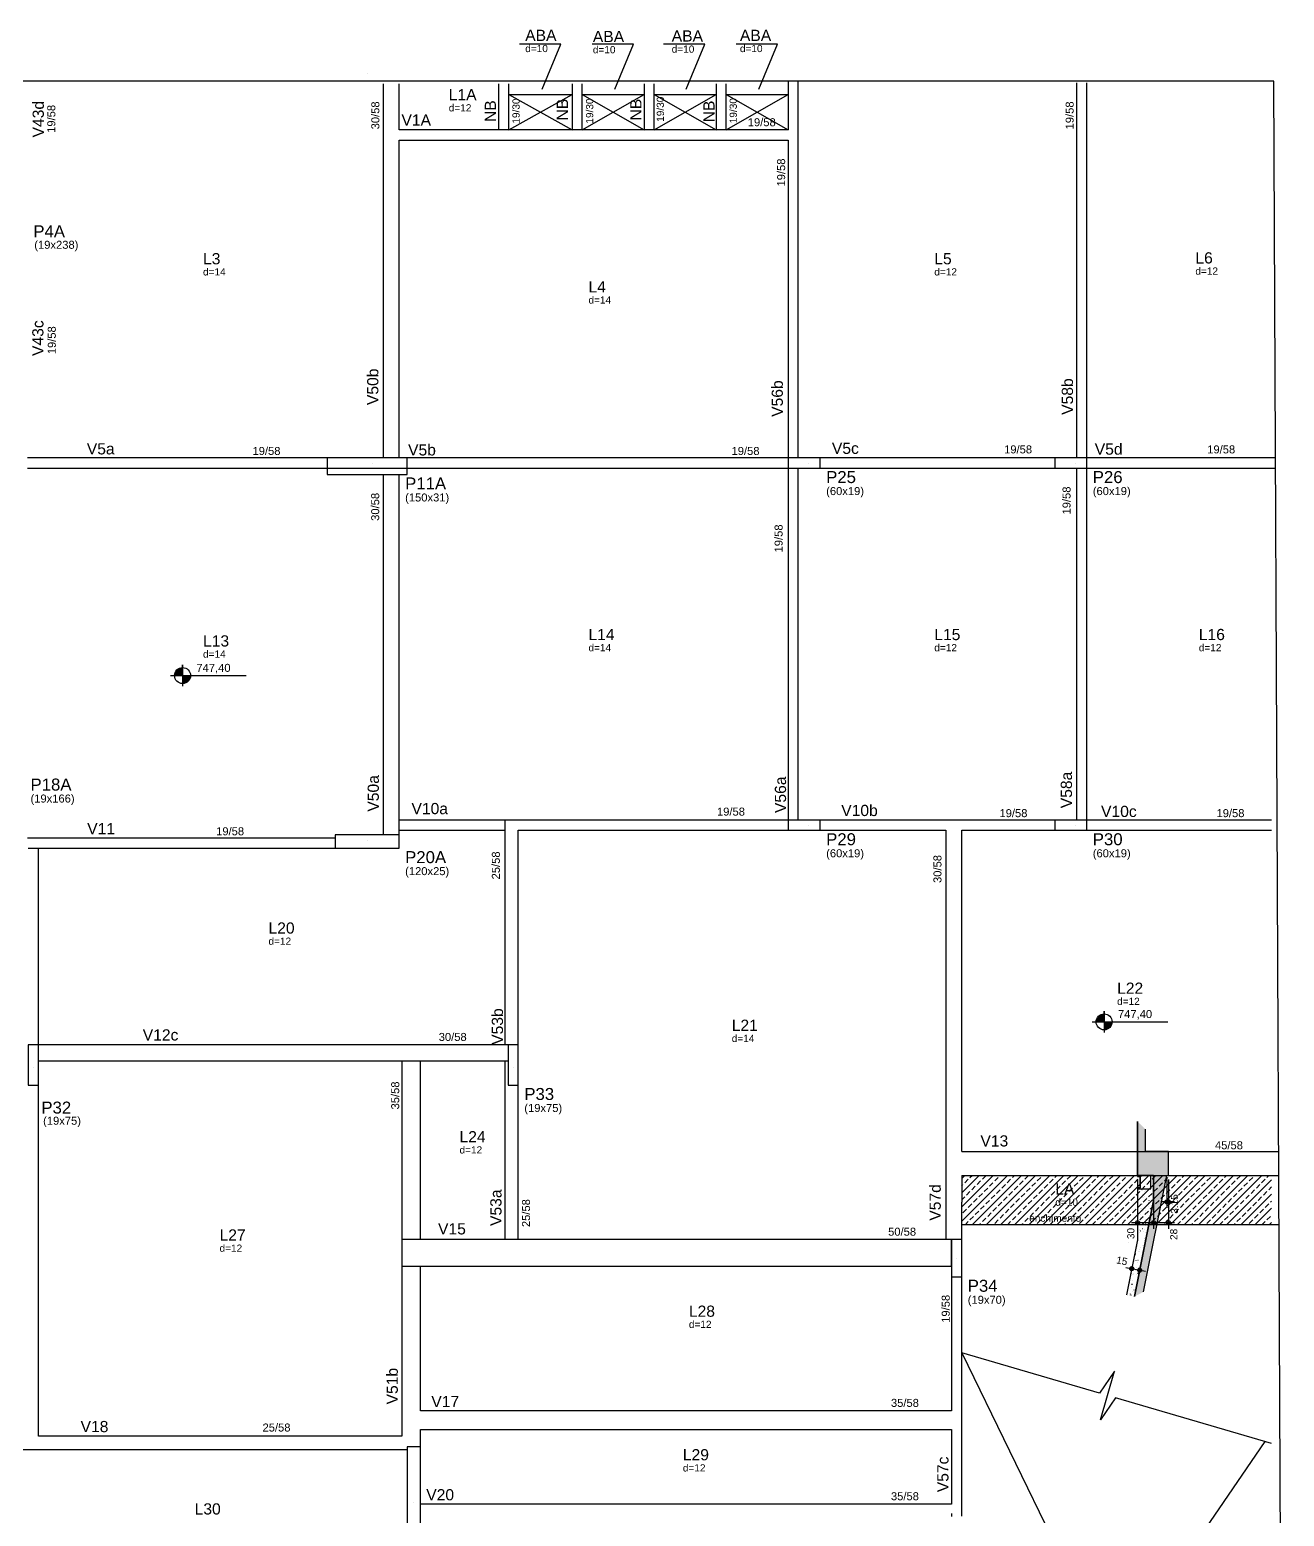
# Model space of a CAD drawing. Header units: millimetres. Extents: x 2560 to 9072, y 1419 to 6640.
# Drawn here: x 3973 to 6325, y 3853 to 6640 of the extents above; entities that cross this region are included whole.
import ezdxf

# ---------------------------------------------------------------- set-up
doc = ezdxf.new("R2010")
doc.units = ezdxf.units.MM
for name, color, linetype in [('1', 4, 'Continuous'), ('10', 13, 'Continuous'), ('11', 22, 'Continuous'), ('12', 3, 'Continuous'), ('13', 76, 'Continuous'), ('18', 9, 'Continuous'), ('19', 5, 'Continuous'), ('241', 12, 'Continuous'), ('242', 3, 'Continuous'), ('26', 1, 'Continuous'), ('27', 10, 'Continuous'), ('3', 2, 'Continuous'), ('30', 15, 'Continuous'), ('8', 5, 'Continuous'), ('9', 3, 'Continuous')]:
    doc.layers.add(name, color=color, linetype=linetype)
doc.styles.get("Standard").update_dxf_attribs({"font": 'arial.ttf'})

# ---------------------------------------------------------------- blocks, each defined once
blk = doc.blocks.new('_H6577CFF9B9-001')
for p, q in [((3362.000021, 2380.889363), (3447.610661, 2466.500002)), ((3362.000021, 2407.405867), (3421.094157, 2466.500002)), ((3362.000021, 2433.922371), (3394.577652, 2466.500002)), ((3362.000021, 2460.438875), (3368.061148, 2466.500002)), ((3367.596045, 2452.776647), (3374.225171, 2459.405773)), ((3377.539734, 2462.720336), (3381.3194, 2466.500002)), ((3382.127165, 2374.500002), (3474.127165, 2466.500002)), ((3390.797987, 2449.462084), (3397.427113, 2456.09121)), ((3400.741676, 2459.405773), (3407.370802, 2466.034899)), ((3408.64367, 2374.500002), (3500.64367, 2466.500002)), ((3413.999928, 2446.147521), (3420.629054, 2452.776647)), ((3423.943617, 2456.09121), (3430.572743, 2462.720336)), ((3433.887306, 2466.034899), (3434.352409, 2466.500002)), ((3435.160174, 2374.500002), (3527.160174, 2466.500002)), ((3447.145558, 2452.776647), (3453.774684, 2459.405773)), ((3457.089247, 2462.720336), (3460.868913, 2466.500002)), ((3461.676678, 2374.500002), (3553.676678, 2466.500002)), ((3470.3475, 2449.462084), (3476.976626, 2456.09121)), ((3480.291189, 2459.405773), (3486.920315, 2466.034899)), ((3488.193183, 2374.500002), (3580.193183, 2466.500002)), ((3493.549441, 2446.147521), (3500.178567, 2452.776647)), ((3503.49313, 2456.09121), (3510.122256, 2462.720336)), ((3513.436819, 2466.034899), (3513.901922, 2466.500002)), ((3514.709687, 2374.500002), (3606.709687, 2466.500002)), ((3526.695071, 2452.776647), (3533.324197, 2459.405773)), ((3536.63876, 2462.720336), (3540.418426, 2466.500002)), ((3541.226191, 2374.500002), (3633.226191, 2466.500002)), ((3549.897012, 2449.462084), (3556.526138, 2456.09121)), ((3559.840702, 2459.405773), (3566.469828, 2466.034899)), ((3567.742695, 2374.500002), (3659.742695, 2466.500002)), ((3573.098954, 2446.147521), (3579.72808, 2452.776647)), ((3583.042643, 2456.09121), (3589.671769, 2462.720336)), ((3592.986332, 2466.034899), (3593.451435, 2466.500002)), ((3594.2592, 2374.500002), (3686.2592, 2466.500002)), ((3606.244584, 2452.776647), (3612.87371, 2459.405773)), ((3616.188273, 2462.720336), (3619.967939, 2466.500002)), ((3620.775704, 2374.500002), (3712.775704, 2466.500002)), ((3629.446525, 2449.462084), (3636.075651, 2456.09121)), ((3639.390214, 2459.405773), (3646.01934, 2466.034899)), ((3647.292208, 2374.500002), (3739.292208, 2466.500002)), ((3652.648467, 2446.147521), (3659.277593, 2452.776647)), ((3662.592156, 2456.09121), (3669.221282, 2462.720336)), ((3672.535845, 2466.034899), (3673.000948, 2466.500002)), ((3673.808713, 2374.500002), (3765.808713, 2466.500002)), ((3685.794097, 2452.776647), (3692.423223, 2459.405773)), ((3695.737786, 2462.720336), (3699.517452, 2466.500002)), ((3700.325217, 2374.500002), (3792.325217, 2466.500002)), ((3708.996038, 2449.462084), (3715.625164, 2456.09121)), ((3718.939727, 2459.405773), (3725.568853, 2466.034899)), ((3726.841721, 2374.500002), (3818.841721, 2466.500002)), ((3732.197979, 2446.147521), (3738.827106, 2452.776647)), ((3742.141669, 2456.09121), (3748.770795, 2462.720336)), ((3752.085358, 2466.034899), (3752.55046, 2466.500002)), ((3753.358225, 2374.500002), (3845.358225, 2466.500002)), ((3765.34361, 2452.776647), (3771.972736, 2459.405773)), ((3775.287299, 2462.720336), (3779.066965, 2466.500002)), ((3779.87473, 2374.500002), (3871.87473, 2466.500002)), ((3788.545551, 2449.462084), (3795.174677, 2456.09121)), ((3798.48924, 2459.405773), (3805.118366, 2466.034899)), ((3806.391234, 2374.500002), (3898.391234, 2466.500002)), ((3811.747492, 2446.147521), (3818.376618, 2452.776647)), ((3821.691181, 2456.09121), (3828.320307, 2462.720336)), ((3831.634871, 2466.034899), (3832.099973, 2466.500002)), ((3832.907738, 2374.500002), (3924.907738, 2466.500002)), ((3844.893123, 2452.776647), (3851.522249, 2459.405773)), ((3854.836812, 2462.720336), (3858.616478, 2466.500002)), ((3859.424243, 2374.500002), (3942.998284, 2458.074044)), ((3868.095064, 2449.462084), (3874.72419, 2456.09121)), ((3878.038753, 2459.405773), (3884.667879, 2466.034899)), ((3891.297005, 2446.147521), (3897.926131, 2452.776647)), ((3901.240694, 2456.09121), (3907.86982, 2462.720336)), ((3911.184383, 2466.034899), (3911.649486, 2466.500002)), ((3924.442636, 2452.776647), (3931.071762, 2459.405773)), ((3934.386325, 2462.720336), (3938.16599, 2466.500002)), ((3362.000021, 2447.180623), (3364.281482, 2449.462084)), ((3362.000021, 2420.664119), (3367.596045, 2426.260143)), ((3370.910608, 2429.574706), (3377.539734, 2436.203832)), ((3380.854298, 2439.518395), (3387.483424, 2446.147521)), ((3394.11255, 2426.260143), (3400.741676, 2432.889269)), ((3404.056239, 2436.203832), (3410.685365, 2442.832958)), ((3417.314491, 2422.94558), (3423.943617, 2429.574706)), ((3427.25818, 2432.889269), (3433.887306, 2439.518395)), ((3437.201869, 2442.832958), (3443.830995, 2449.462084)), ((3440.516432, 2419.631017), (3447.145558, 2426.260143)), ((3450.460121, 2429.574706), (3457.089247, 2436.203832)), ((3460.40381, 2439.518395), (3467.032936, 2446.147521)), ((3473.662063, 2426.260143), (3480.291189, 2432.889269)), ((3483.605752, 2436.203832), (3490.234878, 2442.832958)), ((3496.864004, 2422.94558), (3503.49313, 2429.574706)), ((3506.807693, 2432.889269), (3513.436819, 2439.518395)), ((3516.751382, 2442.832958), (3523.380508, 2449.462084)), ((3520.065945, 2419.631017), (3526.695071, 2426.260143)), ((3530.009634, 2429.574706), (3536.63876, 2436.203832)), ((3539.953323, 2439.518395), (3546.582449, 2446.147521)), ((3553.211575, 2426.260143), (3559.840702, 2432.889269)), ((3563.155265, 2436.203832), (3569.784391, 2442.832958)), ((3576.413517, 2422.94558), (3583.042643, 2429.574706)), ((3586.357206, 2432.889269), (3592.986332, 2439.518395)), ((3596.300895, 2442.832958), (3602.930021, 2449.462084)), ((3599.615458, 2419.631017), (3606.244584, 2426.260143)), ((3609.559147, 2429.574706), (3616.188273, 2436.203832)), ((3619.502836, 2439.518395), (3626.131962, 2446.147521)), ((3632.761088, 2426.260143), (3639.390214, 2432.889269)), ((3642.704777, 2436.203832), (3649.333904, 2442.832958)), ((3655.96303, 2422.94558), (3662.592156, 2429.574706)), ((3665.906719, 2432.889269), (3672.535845, 2439.518395)), ((3675.850408, 2442.832958), (3682.479534, 2449.462084)), ((3679.164971, 2419.631017), (3685.794097, 2426.260143)), ((3689.10866, 2429.574706), (3695.737786, 2436.203832)), ((3699.052349, 2439.518395), (3705.681475, 2446.147521)), ((3712.310601, 2426.260143), (3718.939727, 2432.889269)), ((3722.25429, 2436.203832), (3728.883416, 2442.832958)), ((3735.512542, 2422.94558), (3742.141669, 2429.574706)), ((3745.456232, 2432.889269), (3752.085358, 2439.518395)), ((3755.399921, 2442.832958), (3762.029047, 2449.462084)), ((3758.714484, 2419.631017), (3765.34361, 2426.260143)), ((3768.658173, 2429.574706), (3775.287299, 2436.203832)), ((3778.601862, 2439.518395), (3785.230988, 2446.147521)), ((3791.860114, 2426.260143), (3798.48924, 2432.889269)), ((3801.803803, 2436.203832), (3808.432929, 2442.832958)), ((3815.062055, 2422.94558), (3821.691181, 2429.574706)), ((3825.005744, 2432.889269), (3831.634871, 2439.518395)), ((3834.949434, 2442.832958), (3841.57856, 2449.462084)), ((3838.263997, 2419.631017), (3844.893123, 2426.260143)), ((3848.207686, 2429.574706), (3854.836812, 2436.203832)), ((3858.151375, 2439.518395), (3864.780501, 2446.147521)), ((3871.409627, 2426.260143), (3878.038753, 2432.889269)), ((3881.353316, 2436.203832), (3887.982442, 2442.832958)), ((3885.940747, 2374.500002), (3942.998284, 2431.557539)), ((3894.611568, 2422.94558), (3901.240694, 2429.574706)), ((3904.555257, 2432.889269), (3911.184383, 2439.518395)), ((3914.498946, 2442.832958), (3921.128073, 2449.462084)), ((3917.813509, 2419.631017), (3924.442636, 2426.260143)), ((3927.757199, 2429.574706), (3934.386325, 2436.203832)), ((3937.700888, 2439.518395), (3942.998284, 2444.815792)), ((3364.281482, 2396.429076), (3370.910608, 2403.058202)), ((3374.225171, 2406.372765), (3380.854298, 2413.001891)), ((3384.168861, 2416.316454), (3390.797987, 2422.94558)), ((3387.483424, 2393.114513), (3394.11255, 2399.743639)), ((3397.427113, 2403.058202), (3404.056239, 2409.687328)), ((3407.370802, 2413.001891), (3413.999928, 2419.631017)), ((3420.629054, 2399.743639), (3427.25818, 2406.372765)), ((3430.572743, 2409.687328), (3437.201869, 2416.316454)), ((3443.830995, 2396.429076), (3450.460121, 2403.058202)), ((3453.774684, 2406.372765), (3460.40381, 2413.001891)), ((3463.718373, 2416.316454), (3470.3475, 2422.94558)), ((3467.032936, 2393.114513), (3473.662063, 2399.743639)), ((3476.976626, 2403.058202), (3483.605752, 2409.687328)), ((3486.920315, 2413.001891), (3493.549441, 2419.631017)), ((3500.178567, 2399.743639), (3506.807693, 2406.372765)), ((3510.122256, 2409.687328), (3516.751382, 2416.316454)), ((3523.380508, 2396.429076), (3530.009634, 2403.058202)), ((3533.324197, 2406.372765), (3539.953323, 2413.001891)), ((3543.267886, 2416.316454), (3549.897012, 2422.94558)), ((3546.582449, 2393.114513), (3553.211575, 2399.743639)), ((3556.526138, 2403.058202), (3563.155265, 2409.687328)), ((3566.469828, 2413.001891), (3573.098954, 2419.631017)), ((3579.72808, 2399.743639), (3586.357206, 2406.372765)), ((3589.671769, 2409.687328), (3596.300895, 2416.316454)), ((3602.930021, 2396.429076), (3609.559147, 2403.058202)), ((3612.87371, 2406.372765), (3619.502836, 2413.001891)), ((3622.817399, 2416.316454), (3629.446525, 2422.94558)), ((3626.131962, 2393.114513), (3632.761088, 2399.743639)), ((3636.075651, 2403.058202), (3642.704777, 2409.687328)), ((3646.01934, 2413.001891), (3652.648467, 2419.631017)), ((3659.277593, 2399.743639), (3665.906719, 2406.372765)), ((3669.221282, 2409.687328), (3675.850408, 2416.316454)), ((3682.479534, 2396.429076), (3689.10866, 2403.058202)), ((3692.423223, 2406.372765), (3699.052349, 2413.001891)), ((3702.366912, 2416.316454), (3708.996038, 2422.94558)), ((3705.681475, 2393.114513), (3712.310601, 2399.743639)), ((3715.625164, 2403.058202), (3722.25429, 2409.687328)), ((3725.568853, 2413.001891), (3732.197979, 2419.631017)), ((3738.827106, 2399.743639), (3745.456232, 2406.372765)), ((3748.770795, 2409.687328), (3755.399921, 2416.316454)), ((3762.029047, 2396.429076), (3768.658173, 2403.058202)), ((3771.972736, 2406.372765), (3778.601862, 2413.001891)), ((3781.916425, 2416.316454), (3788.545551, 2422.94558)), ((3785.230988, 2393.114513), (3791.860114, 2399.743639)), ((3795.174677, 2403.058202), (3801.803803, 2409.687328)), ((3805.118366, 2413.001891), (3811.747492, 2419.631017)), ((3818.376618, 2399.743639), (3825.005744, 2406.372765)), ((3828.320307, 2409.687328), (3834.949434, 2416.316454)), ((3841.57856, 2396.429076), (3848.207686, 2403.058202)), ((3851.522249, 2406.372765), (3858.151375, 2413.001891)), ((3861.465938, 2416.316454), (3868.095064, 2422.94558)), ((3864.780501, 2393.114513), (3871.409627, 2399.743639)), ((3874.72419, 2403.058202), (3881.353316, 2409.687328)), ((3884.667879, 2413.001891), (3891.297005, 2419.631017)), ((3897.926131, 2399.743639), (3904.555257, 2406.372765)), ((3907.86982, 2409.687328), (3914.498946, 2416.316454)), ((3912.457251, 2374.500002), (3942.998284, 2405.041035)), ((3921.128073, 2396.429076), (3927.757199, 2403.058202)), ((3931.071762, 2406.372765), (3937.700888, 2413.001891)), ((3941.015451, 2416.316454), (3942.998284, 2418.299287)), ((3362.000021, 2394.147615), (3362.000021, 2394.147615)), ((3368.868913, 2374.500002), (3374.225171, 2379.85626)), ((3377.539734, 2383.170823), (3384.168861, 2389.79995)), ((3395.385417, 2374.500002), (3397.427113, 2376.541697)), ((3400.741676, 2379.85626), (3407.370802, 2386.485387)), ((3410.685365, 2389.79995), (3417.314491, 2396.429076)), ((3421.901922, 2374.500002), (3421.901922, 2374.500002)), ((3423.943617, 2376.541697), (3430.572743, 2383.170823)), ((3433.887306, 2386.485387), (3440.516432, 2393.114513)), ((3448.418426, 2374.500002), (3453.774684, 2379.85626)), ((3457.089247, 2383.170823), (3463.718373, 2389.79995)), ((3474.93493, 2374.500002), (3476.976626, 2376.541697)), ((3480.291189, 2379.85626), (3486.920315, 2386.485387)), ((3490.234878, 2389.79995), (3496.864004, 2396.429076)), ((3501.451435, 2374.500002), (3501.451435, 2374.500002)), ((3503.49313, 2376.541697), (3510.122256, 2383.170823)), ((3513.436819, 2386.485387), (3520.065945, 2393.114513)), ((3527.967939, 2374.500002), (3533.324197, 2379.85626)), ((3536.63876, 2383.170823), (3543.267886, 2389.79995)), ((3554.484443, 2374.500002), (3556.526138, 2376.541697)), ((3559.840702, 2379.85626), (3566.469828, 2386.485387)), ((3569.784391, 2389.79995), (3576.413517, 2396.429076)), ((3581.000948, 2374.500002), (3581.000948, 2374.500002)), ((3583.042643, 2376.541697), (3589.671769, 2383.170823)), ((3592.986332, 2386.485387), (3599.615458, 2393.114513)), ((3607.517452, 2374.500002), (3612.87371, 2379.85626)), ((3616.188273, 2383.170823), (3622.817399, 2389.79995)), ((3634.033956, 2374.500002), (3636.075651, 2376.541697)), ((3639.390214, 2379.85626), (3646.01934, 2386.485387)), ((3649.333904, 2389.79995), (3655.96303, 2396.429076)), ((3660.55046, 2374.500002), (3660.55046, 2374.500002)), ((3662.592156, 2376.541697), (3669.221282, 2383.170823)), ((3672.535845, 2386.485387), (3679.164971, 2393.114513)), ((3687.066965, 2374.500002), (3692.423223, 2379.85626)), ((3695.737786, 2383.170823), (3702.366912, 2389.79995)), ((3713.583469, 2374.500002), (3715.625164, 2376.541697)), ((3718.939727, 2379.85626), (3725.568853, 2386.485387)), ((3728.883416, 2389.79995), (3735.512542, 2396.429076)), ((3740.099973, 2374.500002), (3740.099973, 2374.500002)), ((3742.141669, 2376.541697), (3748.770795, 2383.170823)), ((3752.085358, 2386.485387), (3758.714484, 2393.114513)), ((3766.616478, 2374.500002), (3771.972736, 2379.85626)), ((3775.287299, 2383.170823), (3781.916425, 2389.79995)), ((3793.132982, 2374.500002), (3795.174677, 2376.541697)), ((3798.48924, 2379.85626), (3805.118366, 2386.485387)), ((3808.432929, 2389.79995), (3815.062055, 2396.429076)), ((3819.649486, 2374.500002), (3819.649486, 2374.500002)), ((3821.691181, 2376.541697), (3828.320307, 2383.170823)), ((3831.634871, 2386.485387), (3838.263997, 2393.114513)), ((3846.16599, 2374.500002), (3851.522249, 2379.85626)), ((3854.836812, 2383.170823), (3861.465938, 2389.79995)), ((3872.682495, 2374.500002), (3874.72419, 2376.541697)), ((3878.038753, 2379.85626), (3884.667879, 2386.485387)), ((3887.982442, 2389.79995), (3894.611568, 2396.429076)), ((3899.198999, 2374.500002), (3899.198999, 2374.500002)), ((3901.240694, 2376.541697), (3907.86982, 2383.170823)), ((3911.184383, 2386.485387), (3917.813509, 2393.114513)), ((3925.715503, 2374.500002), (3931.071762, 2379.85626)), ((3934.386325, 2383.170823), (3941.015451, 2389.79995)), ((3938.973756, 2374.500002), (3942.998284, 2378.524531))]:
    blk.add_line(p, q)
blk = doc.blocks.new('_H4EC27394F8-000')
for p, q in [((3627.499152, 2436.221095), (3627.499152, 2436.221095)), ((3627.499152, 2436.221095), (3627.499152, 2436.221095)), ((3627.499152, 2432.599069), (3627.499152, 2432.599069)), ((3627.499152, 2432.599069), (3627.499152, 2432.599069)), ((3627.499152, 2432.599069), (3627.499152, 2432.599069)), ((3632.395921, 2425.155187), (3632.441578, 2425.214689)), ((3636.115475, 2438.131287), (3636.188697, 2438.14752)), ((3636.139804, 2430.03431), (3636.185461, 2430.093812)), ((3636.837472, 2425.400793), (3636.910694, 2425.417026)), ((3639.921669, 2436.918056), (3639.931459, 2436.992415)), ((3640.498582, 2426.212441), (3640.571804, 2426.228674)), ((3642.394828, 2438.186016), (3642.440485, 2438.245517)), ((3643.637891, 2424.613628), (3643.71282, 2424.616899)), ((3644.791826, 2441.309844), (3644.837483, 2441.369346)), ((3645.511107, 2424.695414), (3645.586035, 2424.698686)), ((3651.008773, 2431.09357), (3651.018562, 2431.167928)), ((3627.499152, 2423.908995), (3627.499152, 2423.908995)), ((3627.499152, 2423.908995), (3627.499152, 2423.908995)), ((3627.499152, 2423.330537), (3627.499152, 2423.330537)), ((3627.499152, 2423.330537), (3627.499152, 2423.330537)), ((3627.499152, 2423.330537), (3627.499152, 2423.330537)), ((3627.499152, 2418.773593), (3627.499152, 2418.773593)), ((3627.499152, 2418.773593), (3627.499152, 2418.773593)), ((3627.499152, 2410.439979), (3627.499152, 2410.439979)), ((3627.499152, 2410.439979), (3627.499152, 2410.439979)), ((3627.499152, 2403.804861), (3627.499152, 2403.804861)), ((3627.499152, 2403.804861), (3627.499152, 2403.804861)), ((3627.499152, 2403.804861), (3627.499152, 2403.804861)), ((3627.499152, 2397.549422), (3627.499152, 2397.549422)), ((3627.499152, 2397.549422), (3627.499152, 2397.549422)), ((3627.499152, 2397.549422), (3627.499152, 2397.549422)), ((3629.998923, 2422.031358), (3630.04458, 2422.09086)), ((3632.350075, 2404.016656), (3632.425004, 2404.019928)), ((3633.522528, 2424.171982), (3633.597457, 2424.175253)), ((3634.223291, 2404.098443), (3634.298219, 2404.101714)), ((3635.178674, 2400.891429), (3635.188463, 2400.965787)), ((3636.315034, 2398.636984), (3636.360691, 2398.696486)), ((3636.769462, 2412.974663), (3636.779251, 2413.049021)), ((3637.193359, 2412.589133), (3637.266581, 2412.605366)), ((3637.915356, 2399.858638), (3637.988579, 2399.874871)), ((3638.25746, 2424.277134), (3638.26725, 2424.351493)), ((3641.576466, 2400.670287), (3641.649689, 2400.68652)), ((3642.570057, 2406.78869), (3642.615714, 2406.848192)), ((3643.064867, 2404.484474), (3643.139796, 2404.487746)), ((3644.967056, 2409.912519), (3645.012713, 2409.97202)), ((3647.929986, 2407.707864), (3647.939776, 2407.782222)), ((3648.710938, 2414.791642), (3648.756595, 2414.851143)), ((3649.520774, 2419.791098), (3649.530564, 2419.865457)), ((3627.499152, 2387.147904), (3627.499152, 2387.147904)), ((3627.499152, 2387.147904), (3627.499152, 2387.147904)), ((3627.499152, 2384.658864), (3627.499152, 2384.658864)), ((3627.499152, 2384.658864), (3627.499152, 2384.658864)), ((3627.499152, 2383.700726), (3627.499152, 2383.700726)), ((3627.499152, 2383.700726), (3627.499152, 2383.700726)), ((3627.499152, 2371.768306), (3627.499152, 2371.768306)), ((3627.499152, 2371.768306), (3627.499152, 2371.768306)), ((3627.499152, 2371.768306), (3627.499152, 2371.768306)), ((3630.174153, 2390.634033), (3630.21981, 2390.693534)), ((3631.777051, 2383.887503), (3631.85198, 2383.890774)), ((3632.026466, 2376.948035), (3632.036256, 2377.022394)), ((3632.571151, 2393.757861), (3632.616808, 2393.817363)), ((3633.514465, 2388.250507), (3633.524254, 2388.324865)), ((3638.271243, 2387.046979), (3638.344465, 2387.063212)), ((3638.993241, 2374.316484), (3639.066463, 2374.332717)), ((3641.892414, 2384.329149), (3641.967343, 2384.332421)), ((3642.654351, 2375.128133), (3642.727573, 2375.144366)), ((3642.745287, 2375.391364), (3642.790944, 2375.450866)), ((3643.186991, 2371.681236), (3643.19678, 2371.755595)), ((3643.76563, 2384.410936), (3643.840558, 2384.414207)), ((3644.777779, 2383.764471), (3644.787568, 2383.838829)), ((3645.142285, 2378.515193), (3645.187942, 2378.574695)), ((3646.265777, 2395.066942), (3646.275567, 2395.1413)), ((3648.886168, 2383.394316), (3648.931825, 2383.453818)), ((3626.997387, 2343.470549), (3626.997387, 2343.470549)), ((3626.997387, 2343.470549), (3626.997387, 2343.470549)), ((3627.283471, 2340.921408), (3627.29326, 2340.995766)), ((3627.49691, 2345.986694), (3627.49691, 2345.986694)), ((3627.49691, 2345.986694), (3627.49691, 2345.986694)), ((3627.49691, 2345.986694), (3627.49691, 2345.986694)), ((3627.499152, 2363.596591), (3627.499152, 2363.596591)), ((3627.499152, 2363.596591), (3627.499152, 2363.596591)), ((3627.499152, 2363.596591), (3627.499152, 2363.596591)), ((3627.499152, 2358.877748), (3627.499152, 2358.877748)), ((3627.499152, 2358.877748), (3627.499152, 2358.877748)), ((3627.499152, 2355.522214), (3627.499152, 2355.522214)), ((3627.499152, 2355.522214), (3627.499152, 2355.522214)), ((3628.771469, 2352.223879), (3628.781259, 2352.298237)), ((3630.031574, 2343.603024), (3630.106503, 2343.606296)), ((3630.349383, 2359.236707), (3630.39504, 2359.296209)), ((3630.435678, 2364.864801), (3630.445468, 2364.939159)), ((3630.604598, 2363.732178), (3630.679527, 2363.735449)), ((3632.477814, 2363.813964), (3632.552742, 2363.817236)), ((3632.746381, 2362.360536), (3632.792038, 2362.420037)), ((3636.490264, 2367.239659), (3636.535921, 2367.29916)), ((3639.349127, 2361.504825), (3639.422349, 2361.521058)), ((3640.034783, 2347.737843), (3640.044573, 2347.812201)), ((3640.071125, 2348.77433), (3640.144347, 2348.790563)), ((3640.146937, 2344.044671), (3640.221866, 2344.047942)), ((3641.31939, 2364.199996), (3641.394319, 2364.203267)), ((3641.522782, 2359.040314), (3641.532571, 2359.114673)), ((3642.020153, 2344.126457), (3642.095081, 2344.129729)), ((3621.579967, 2316.182492), (3621.579967, 2316.182492)), ((3622.143021, 2319.01865), (3622.143021, 2319.01865)), ((3622.143021, 2319.01865), (3622.143021, 2319.01865)), ((3622.971272, 2323.19063), (3622.971272, 2323.19063)), ((3622.971272, 2323.19063), (3622.971272, 2323.19063)), ((3622.971272, 2323.19063), (3622.971272, 2323.19063)), ((3623.941792, 2319.417428), (3624.015014, 2319.433661)), ((3624.028474, 2316.197251), (3624.038263, 2316.27161)), ((3624.269589, 2319.687676), (3624.315246, 2319.747177)), ((3624.819965, 2332.502672), (3624.819965, 2332.502672)), ((3625.692683, 2328.838173), (3625.702472, 2328.912532)), ((3627.247015, 2333.040736), (3627.320237, 2333.056969)), ((3628.859121, 2323.447699), (3628.93405, 2323.450971)), ((3630.524612, 2327.839381), (3630.57027, 2327.898883)), ((3630.732337, 2323.529486), (3630.807265, 2323.532757)), ((3632.921611, 2330.96321), (3632.967268, 2331.022712)), ((3636.665493, 2335.842333), (3636.71115, 2335.901835)), ((3636.779786, 2323.013687), (3636.789576, 2323.088045)), ((3638.443995, 2335.654609), (3638.453785, 2335.728967)), ((3640.427011, 2335.962671), (3640.500233, 2335.978903)), ((3616.789132, 2292.050606), (3616.789132, 2292.050606)), ((3616.789132, 2292.050606), (3616.789132, 2292.050606)), ((3618.945158, 2302.910712), (3618.945158, 2302.910712)), ((3619.44452, 2302.932514), (3619.519449, 2302.935786)), ((3619.466077, 2305.534628), (3619.466077, 2305.534628)), ((3619.466077, 2305.534628), (3619.466077, 2305.534628)), ((3619.466077, 2305.534628), (3619.466077, 2305.534628)), ((3620.949687, 2292.811546), (3620.959477, 2292.885904)), ((3622.540475, 2304.89478), (3622.550265, 2304.969138)), ((3624.444819, 2288.29035), (3624.490476, 2288.349852)), ((3624.663789, 2306.686933), (3624.737012, 2306.703166)), ((3625.019676, 2293.875273), (3625.092898, 2293.891506)), ((3628.286097, 2303.318546), (3628.361026, 2303.321817)), ((3628.324899, 2307.498582), (3628.398122, 2307.514814)), ((3630.699842, 2296.442056), (3630.745499, 2296.501557)), ((3633.09684, 2299.565885), (3633.142498, 2299.625386)), ((3633.927023, 2301.344798), (3633.927023, 2301.344798)), ((3633.927023, 2301.344798), (3633.927023, 2301.344798)), ((3633.927023, 2301.344798), (3633.927023, 2301.344798)), ((3635.291788, 2311.711215), (3635.301577, 2311.785574)), ((3610.892929, 2262.350874), (3610.892929, 2262.350874)), ((3610.892929, 2262.350874), (3610.892929, 2262.350874)), ((3610.892929, 2262.350874), (3610.892929, 2262.350874)), ((3611.435244, 2265.082562), (3611.435244, 2265.082562)), ((3612.917564, 2265.411184), (3612.990786, 2265.427417)), ((3613.110016, 2273.518547), (3613.110016, 2273.518547)), ((3613.110016, 2273.518547), (3613.110016, 2273.518547)), ((3614.112188, 2278.566584), (3614.112188, 2278.566584)), ((3614.112188, 2278.566584), (3614.112188, 2278.566584)), ((3614.112188, 2278.566584), (3614.112188, 2278.566584)), ((3614.919044, 2282.630793), (3614.919044, 2282.630793)), ((3614.919044, 2282.630793), (3614.919044, 2282.630793)), ((3615.825828, 2262.566249), (3615.900756, 2262.569521)), ((3616.998281, 2282.721575), (3617.073209, 2282.724846)), ((3617.699043, 2262.648036), (3617.773972, 2262.651307)), ((3617.79748, 2268.868152), (3617.807269, 2268.942511)), ((3618.303938, 2280.287398), (3618.349595, 2280.3469)), ((3619.285478, 2280.170624), (3619.295268, 2280.244982)), ((3620.700936, 2283.411227), (3620.746593, 2283.470729)), ((3625.741673, 2281.144779), (3625.814896, 2281.161012)), ((3626.09756, 2268.333119), (3626.170782, 2268.349352)), ((3627.113644, 2283.163221), (3627.188573, 2283.166492)), ((3628.98686, 2283.245007), (3629.061788, 2283.248279)), ((3629.402784, 2281.956427), (3629.476006, 2281.97266)), ((3608.389143, 2242.137422), (3608.389143, 2242.137422)), ((3608.389143, 2242.137422), (3608.389143, 2242.137422)), ((3608.758299, 2251.59854), (3608.758299, 2251.59854)), ((3608.758299, 2251.59854), (3608.758299, 2251.59854)), ((3609.612341, 2251.787876), (3609.685563, 2251.804109)), ((3612.648783, 2241.291768), (3612.648783, 2241.291768)), ((3612.648783, 2241.291768), (3612.648783, 2241.291768)), ((3614.12831, 2240.998042), (3614.12831, 2240.998042)), ((3614.542483, 2244.143996), (3614.552272, 2244.218354)), ((3615.252804, 2242.437096), (3615.327732, 2242.440367)), ((3616.206692, 2256.784918), (3616.216481, 2256.859276)), ((3616.744921, 2240.478574), (3616.744921, 2240.478574)), ((3616.744921, 2240.478574), (3616.744921, 2240.478574)), ((3618.479168, 2248.890073), (3618.524825, 2248.949574)), ((3620.876166, 2252.013901), (3620.921823, 2252.073403)), ((3624.620048, 2256.893025), (3624.665706, 2256.952526))]:
    blk.add_line(p, q)

msp = doc.modelspace()

# ---------------------------------------------------------------- linework, layer by layer
for p, q in [((4259.2, 5444.2), (4259.2, 5449.2)), ((4259.2, 5449.2), (4259.2, 5409.2)), ((4236.7, 5429.2), (4378.6, 5429.2)), ((5987.3, 4795.1), (5987.3, 4800.1)), ((5987.3, 4800.1), (5987.3, 4760.1)), ((5964.8, 4780.1), (6106.7, 4780.1))]:
    msp.add_line(p, q)
msp.add_lwpolyline([(6301.2, 3989.6), (6008.9, 4075), (5980.4, 4033.8), (6007, 4125), (5978.5, 4083.8), (5720.2, 4159.8)])
for centre in [(4259.2, 5429.2), (5987.3, 4780.1)]:
    msp.add_circle(centre, 15)
at = {"layer": '1'}
for p, q in [((6305.7, 6543.8), (2918.8, 6543.8)), ((4851.7, 6538.7), (4851.7, 6452.2)), ((4870.7, 6452.2), (4870.7, 6538.2)), ((4989.7, 6538.7), (4989.7, 6452.2)), ((5008.7, 6452.2), (5008.7, 6538.7)), ((5124.7, 6538.7), (5124.7, 6452.2)), ((5143.7, 6452.2), (5143.7, 6538.7)), ((5259.7, 6538.7), (5259.7, 6452.2)), ((5278.7, 6452.2), (5278.7, 6538.7)), ((5394.7, 6543.8), (5394.7, 6452.2)), ((6325.1, 2238.8), (6305.7, 6543.8)), ((4870.7, 6518.7), (4989.7, 6518.7)), ((5008.7, 6518.7), (5124.7, 6518.7)), ((5143.7, 6518.7), (5259.7, 6518.7)), ((5278.7, 6518.7), (5394.7, 6518.7)), ((4665.2, 5130.7), (4665.2, 5139.2)), ((5720.2, 4492.2), (5720.2, 4442.2))]:
    msp.add_line(p, q, dxfattribs=at)
at = {"layer": '1', "linetype": 'Continuous'}
msp.add_line((4870.7, 6518.7), (4989.7, 6518.7), dxfattribs=at)
at = {"layer": '1'}
for points in [[(4635.2, 6538.2), (4635.2, 6442.7)], [(4665.2, 6452.2), (4665.2, 6538.2)], [(5413.7, 6442.7), (5413.7, 6543.8)], [(5935.7, 6540.3), (5935.7, 5837.2)], [(5954.7, 5837.2), (5954.7, 6540.3)], [(4635.2, 6442.7), (4635.2, 5837.2)], [(5394.7, 6452.2), (4665.2, 6452.2)], [(5413.7, 5837.2), (5413.7, 6442.7)], [(4665.2, 5837.2), (4665.2, 6433.2)], [(4665.2, 6433.2), (5394.7, 6433.2)], [(5394.7, 6433.2), (5394.7, 5837.2)], [(6308.9, 5837.2), (3968.2, 5837.2)], [(5394.7, 5837.2), (5394.7, 5818.2)], [(3968.2, 5818.2), (6309, 5818.2)], [(4635.2, 5806.2), (4635.2, 5136.2)], [(4665.2, 5139.2), (4665.2, 5806.2)], [(5394.7, 5818.2), (5394.7, 5158.2)], [(5413.7, 5158.2), (5413.7, 5818.2)], [(5935.7, 5818.2), (5935.7, 5158.2)], [(5954.7, 5158.2), (5954.7, 5818.2)], [(4876.2, 5158.2), (4665.2, 5158.2)], [(4863.7, 5158.2), (4863.7, 4736.7)], [(5394.7, 5158.2), (4876.2, 5158.2)], [(5394.7, 5158.2), (5394.7, 5158.2)], [(5710.7, 5158.2), (5454.7, 5158.2)], [(5894.7, 5158.2), (5710.7, 5158.2)], [(6301.2, 5158.2), (5954.7, 5158.2)], [(4635.2, 5136.2), (4635.2, 5130.7)], [(4665.2, 5139.2), (4863.7, 5139.2)], [(4888.7, 4736.7), (4888.7, 5139.2)], [(4888.7, 5139.2), (5394.7, 5139.2)], [(5454.7, 5139.2), (5690.2, 5139.2)], [(5690.2, 5139.2), (5690.2, 4406.7)], [(5720.2, 4537.2), (5720.2, 5139.2)], [(5720.2, 5139.2), (5894.7, 5139.2)], [(5954.7, 5139.2), (6301.2, 5139.2)], [(3979.2, 5124.7), (3968.2, 5124.7)], [(3969.7, 5105.7), (4545.2, 5105.7)], [(4545.2, 5124.7), (3979.2, 5124.7)], [(3988.7, 4736.7), (3988.7, 5105.7)], [(4692.7, 4736.7), (3988.7, 4736.7)], [(4869.7, 4736.7), (4692.7, 4736.7)], [(3988.7, 4706.7), (4670.2, 4706.7)], [(4670.2, 4706.7), (4869.7, 4706.7)], [(4670.2, 4706.7), (4670.2, 4347.2)], [(4705.2, 4372.2), (4705.2, 4706.7)], [(4863.7, 4706.7), (4863.7, 4372.2)], [(3988.7, 4003.7), (3988.7, 4661.7)], [(4888.7, 4372.2), (4888.7, 4661.7)], [(5720.2, 4537.2), (6314.8, 4537.2)], [(5720.2, 4492.2), (6315, 4492.2)], [(5720.2, 4372.2), (5720.2, 4442.2)], [(5690.2, 4406.7), (5690.2, 4372.2)], [(4863.7, 4372.2), (4670.2, 4372.2)], [(5701.2, 4372.2), (4863.7, 4372.2)], [(4670.2, 4347.2), (4670.2, 4003.7)], [(4670.2, 4322.2), (4876.2, 4322.2)], [(4705.2, 4050.7), (4705.2, 4322.2)], [(4876.2, 4322.2), (5701.2, 4322.2)], [(5701.2, 4302.2), (5701.2, 4050.7)], [(5720.2, 4033.2), (5720.2, 4302.2)], [(5701.2, 4050.7), (4705.2, 4050.7)], [(4705.2, 4015.7), (5701.2, 4015.7)], [(4705.2, 3983.7), (4705.2, 4015.7)], [(5701.2, 4015.7), (5701.2, 3875.7)], [(5720.2, 3858.5), (5720.2, 4033.2)], [(4670.2, 4003.7), (3988.7, 4003.7)], [(3895.2, 3978.7), (3979.2, 3978.7)], [(3979.2, 3978.7), (4680.2, 3978.7)], [(5701.2, 3875.7), (4705.2, 3875.7)], [(5701.2, 3858.2), (5701.2, 3853)], [(5720.2, 3853.3), (5720.2, 3858.5)]]:
    msp.add_lwpolyline(points, dxfattribs=at)
msp.add_lwpolyline([(5701.2, 4372.2), (4863.7, 4372.2), (4670.2, 4372.2), (4670.2, 4347.2), (4670.2, 4322.2), (4876.2, 4322.2), (5701.2, 4322.2)], close=True, dxfattribs=at)
at = {"layer": '18'}
msp.add_line((6033.7, 4367.2), (6033.7, 4367.2), dxfattribs=at)
for points in [[(6049.9, 4593.1), (6049.9, 4492.2), (6079.9, 4492.2), (6079.9, 4444.5), (6044, 4265.2)], [(6044, 4265.2), (6079.9, 4444.5), (6079.9, 4492.2), (6049.9, 4492.2), (6049.9, 4593.1)], [(6061.1, 4273.8), (6104.7, 4492.2), (6107.7, 4492.2), (6107.7, 4537), (6064.9, 4537), (6064.9, 4578.7)]]:
    msp.add_lwpolyline(points, dxfattribs=at)
at = {"layer": '19'}
for p, q in [((6049.9, 4467.2), (6049.9, 4371.7)), ((6049.9, 4371.7), (6029.3, 4268.1))]:
    msp.add_line(p, q, dxfattribs=at)
at = {"layer": '19', "linetype": 'Continuous'}
msp.add_line((5720.2, 4400.2), (6315.4, 4400.2), dxfattribs=at)
at = {"layer": '19'}
msp.add_lwpolyline([(6049.9, 4469.2), (6049.9, 4467.2), (6074.9, 4467.2), (6074.9, 4492.2), (6049.9, 4492.2), (6049.9, 4490.2), (6054.9, 4490.2), (6054.9, 4469.2), (6049.9, 4469.2), (6049.9, 4467.2), (6054.9, 4467.2), (6054.9, 4492.2)], dxfattribs=at)
at = {"layer": '241'}
for p, q in [((4870.7, 6452.2), (4989.7, 6518.7)), ((4870.7, 6518.7), (4989.7, 6452.2)), ((5008.7, 6518.7), (5124.7, 6452.2)), ((5008.7, 6452.2), (5124.7, 6518.7)), ((5143.7, 6452.2), (5259.7, 6518.7)), ((5143.7, 6518.7), (5259.7, 6452.2)), ((5278.7, 6518.7), (5394.7, 6452.2)), ((5278.7, 6452.2), (5394.7, 6518.7)), ((5720.2, 4159.8), (6289.5, 2993.4)), ((5720.2, 3160), (6289, 3993.2))]:
    msp.add_line(p, q, dxfattribs=at)
at = {"layer": '242'}
for p, q in [((4606.2, 6558.2), (4606.2, 6558.2)), ((4616.2, 5826.2), (4616.2, 5826.2)), ((5433.2, 5827.7), (5433.2, 5827.7)), ((5933.2, 5827.7), (5933.2, 5827.7)), ((5433.2, 5148.7), (5433.2, 5148.7)), ((5933.2, 5148.7), (5933.2, 5148.7)), ((4605.2, 5119.7), (4605.2, 5119.7)), ((3979.2, 4694.2), (3979.2, 4694.2)), ((4879.2, 4694.2), (4879.2, 4694.2)), ((5710.7, 4337.2), (5710.7, 4337.2)), ((4692.7, 3879.5), (4692.7, 3879.5))]:
    msp.add_line(p, q, dxfattribs=at)
at = {"layer": '26'}
for p, q in [((4968.5, 6612.8), (4890.9, 6612.8)), ((4933.3, 6528.3), (4968.5, 6612.8)), ((5105, 6612.8), (5027.4, 6612.8)), ((5069.8, 6528.3), (5105, 6612.8)), ((5238.5, 6612.8), (5160.9, 6612.8)), ((5203.3, 6528.3), (5238.5, 6612.8)), ((5375, 6612.8), (5297.4, 6612.8)), ((5339.8, 6528.3), (5375, 6612.8))]:
    msp.add_line(p, q, dxfattribs=at)
at = {"layer": '26', "color": 3, "linetype": 'Continuous'}
for p, q in [((6049.9, 4492.2), (6049.9, 4492.2)), ((6079.9, 4492.2), (6079.9, 4492.2)), ((6104.7, 4492.2), (6104.7, 4492.2)), ((6107.9, 4492.2), (6107.9, 4492.2)), ((6107.9, 4492.2), (6107.9, 4492.2)), ((6049.9, 4484.7), (6049.9, 4392.3)), ((6079.9, 4486.1), (6079.9, 4486.1)), ((6079.9, 4484.7), (6079.9, 4392.3)), ((6079.9, 4478.6), (6079.9, 4392.3)), ((6104.7, 4484.7), (6104.7, 4431.3)), ((6107.9, 4484.7), (6107.9, 4392.3)), ((6107.9, 4484.7), (6107.9, 4431.3)), ((6119.1, 4442.6), (6093.5, 4442.6)), ((6091.1, 4403.6), (6038.6, 4403.6)), ((6119.1, 4403.6), (6068.6, 4403.6)), ((6028.1, 4319.7), (6064.9, 4312.4)), ((6040.2, 4322.7), (6040.2, 4322.7)), ((6054.9, 4319.8), (6054.9, 4319.8)), ((6038.7, 4315.3), (6036.9, 4306.5)), ((6053.4, 4312.4), (6051.7, 4303.6))]:
    msp.add_line(p, q, dxfattribs=at)
for centre, radius in [((6104.7, 4442.6), 3.75), ((6104.7, 4442.6), 1.87), ((6107.9, 4442.6), 3.75), ((6107.9, 4442.6), 1.87), ((6049.9, 4403.6), 3.75), ((6049.9, 4403.6), 1.87), ((6079.9, 4403.6), 3.75), ((6079.9, 4403.6), 3.75), ((6079.9, 4403.6), 1.87), ((6079.9, 4403.6), 1.87), ((6107.9, 4403.6), 3.75), ((6107.9, 4403.6), 1.87), ((6039.1, 4317.5), 3.75), ((6039.1, 4317.5), 1.87), ((6053.8, 4314.6), 3.75), ((6053.8, 4314.6), 1.87)]:
    msp.add_circle(centre, radius, dxfattribs=at)
at = {"layer": '27'}
for points in [[(4245.2, 5434.5), (4244.8, 5433.1), (4259.2, 5429.2)], [(4245.8, 5435.9), (4245.2, 5434.5), (4259.2, 5429.2)], [(4246.4, 5436.9), (4245.8, 5435.9), (4259.2, 5429.2)], [(4247, 5437.9), (4246.4, 5436.9), (4259.2, 5429.2)], [(4248.2, 5439.4), (4247, 5437.9), (4259.2, 5429.2)], [(4249, 5440.2), (4248.2, 5439.4), (4259.2, 5429.2)], [(4249.6, 5440.7), (4249, 5440.2), (4259.2, 5429.2)], [(4250.3, 5441.2), (4249.6, 5440.7), (4259.2, 5429.2)], [(4250.9, 5441.7), (4250.3, 5441.2), (4259.2, 5429.2)], [(4251.7, 5442.1), (4250.9, 5441.7), (4259.2, 5429.2)], [(4252.3, 5442.5), (4251.7, 5442.1), (4259.2, 5429.2)], [(4253.2, 5443), (4252.3, 5442.5), (4259.2, 5429.2)], [(4253.7, 5443.2), (4253.2, 5443), (4259.2, 5429.2)], [(4254.8, 5443.5), (4253.7, 5443.2), (4259.2, 5429.2)], [(4256.2, 5443.9), (4254.8, 5443.5), (4259.2, 5429.2)], [(4257.4, 5444.1), (4256.2, 5443.9), (4259.2, 5429.2)], [(4259.2, 5444.2), (4257.4, 5444.1), (4259.2, 5429.2)], [(4244.3, 5430.1), (4244.2, 5429.2), (4259.2, 5429.2)], [(4259.2, 5429.2), (4259.2, 5429.2), (4244.2, 5429.2)], [(4244.4, 5431.4), (4244.3, 5430.2), (4259.2, 5429.2)], [(4244.3, 5430.2), (4244.3, 5430.1), (4259.2, 5429.2)], [(4244.5, 5432.2), (4244.4, 5431.4), (4259.2, 5429.2)], [(4244.8, 5433.1), (4244.5, 5432.2), (4259.2, 5429.2)], [(4274.2, 5429.2), (4274.1, 5427.3), (4259.2, 5429.2)], [(4274.1, 5427.3), (4273.9, 5426.2), (4259.2, 5429.2)], [(4273.9, 5426.2), (4273.6, 5424.8), (4259.2, 5429.2)], [(4273.6, 5424.8), (4273.2, 5423.7), (4259.2, 5429.2)], [(4273.2, 5423.7), (4273, 5423.2), (4259.2, 5429.2)], [(4273, 5423.2), (4272.6, 5422.3), (4259.2, 5429.2)], [(4272.6, 5422.3), (4272.2, 5421.6), (4259.2, 5429.2)], [(4272.2, 5421.6), (4271.7, 5420.8), (4259.2, 5429.2)], [(4271.7, 5420.8), (4271.3, 5420.3), (4259.2, 5429.2)], [(4271.3, 5420.3), (4270.7, 5419.6), (4259.2, 5429.2)], [(4270.7, 5419.6), (4270.2, 5419), (4259.2, 5429.2)], [(4270.2, 5419), (4269.4, 5418.2), (4259.2, 5429.2)], [(4269.4, 5418.2), (4267.9, 5417), (4259.2, 5429.2)], [(4267.9, 5417), (4267, 5416.4), (4259.2, 5429.2)], [(4267, 5416.4), (4265.9, 5415.8), (4259.2, 5429.2)], [(4265.9, 5415.8), (4264.5, 5415.2), (4259.2, 5429.2)], [(4264.5, 5415.2), (4263.2, 5414.7), (4259.2, 5429.2)], [(4263.2, 5414.7), (4262.2, 5414.5), (4259.2, 5429.2)], [(4262.2, 5414.5), (4261.5, 5414.4), (4259.2, 5429.2)], [(4261.5, 5414.4), (4260.3, 5414.2), (4259.2, 5429.2)], [(4260.3, 5414.2), (4260.2, 5414.2), (4259.2, 5429.2)], [(4260.2, 5414.2), (4259.2, 5414.2), (4259.2, 5429.2)], [(4259.2, 5429.2), (4259.2, 5429.2), (4259.2, 5414.2)], [(5980.4, 4793.5), (5979.7, 4793.1), (5987.3, 4780.1)], [(5981.3, 4793.9), (5980.4, 4793.5), (5987.3, 4780.1)], [(5981.8, 4794.1), (5981.3, 4793.9), (5987.3, 4780.1)], [(5982.9, 4794.5), (5981.8, 4794.1), (5987.3, 4780.1)], [(5984.3, 4794.8), (5982.9, 4794.5), (5987.3, 4780.1)], [(5985.5, 4795), (5984.3, 4794.8), (5987.3, 4780.1)], [(5987.3, 4795.1), (5985.5, 4795), (5987.3, 4780.1)], [(5972.4, 4781.1), (5972.3, 4780.1), (5987.3, 4780.1)], [(5987.3, 4780.1), (5987.3, 4780.1), (5972.3, 4780.1)], [(5972.5, 4782.4), (5972.4, 4781.2), (5987.3, 4780.1)], [(5972.4, 4781.2), (5972.4, 4781.1), (5987.3, 4780.1)], [(5972.6, 4783.1), (5972.5, 4782.4), (5987.3, 4780.1)], [(5972.9, 4784.1), (5972.6, 4783.1), (5987.3, 4780.1)], [(5973.3, 4785.4), (5972.9, 4784.1), (5987.3, 4780.1)], [(5973.9, 4786.8), (5973.3, 4785.4), (5987.3, 4780.1)], [(5974.5, 4787.9), (5973.9, 4786.8), (5987.3, 4780.1)], [(5975.1, 4788.9), (5974.5, 4787.9), (5987.3, 4780.1)], [(5976.3, 4790.3), (5975.1, 4788.9), (5987.3, 4780.1)], [(5977.1, 4791.1), (5976.3, 4790.3), (5987.3, 4780.1)], [(5977.7, 4791.6), (5977.1, 4791.1), (5987.3, 4780.1)], [(5978.4, 4792.2), (5977.7, 4791.6), (5987.3, 4780.1)], [(5979, 4792.6), (5978.4, 4792.2), (5987.3, 4780.1)], [(5979.7, 4793.1), (5979, 4792.6), (5987.3, 4780.1)], [(6002.3, 4780.1), (6002.2, 4778.3), (5987.3, 4780.1)], [(6002.2, 4778.3), (6002, 4777.1), (5987.3, 4780.1)], [(6002, 4777.1), (6001.7, 4775.7), (5987.3, 4780.1)], [(6001.7, 4775.7), (6001.3, 4774.6), (5987.3, 4780.1)], [(6001.3, 4774.6), (6001.1, 4774.1), (5987.3, 4780.1)], [(6001.1, 4774.1), (6000.6, 4773.2), (5987.3, 4780.1)], [(6000.6, 4773.2), (6000.3, 4772.6), (5987.3, 4780.1)], [(6000.3, 4772.6), (5999.8, 4771.8), (5987.3, 4780.1)], [(5999.8, 4771.8), (5999.4, 4771.2), (5987.3, 4780.1)], [(5999.4, 4771.2), (5998.8, 4770.5), (5987.3, 4780.1)], [(5998.8, 4770.5), (5998.3, 4769.9), (5987.3, 4780.1)], [(5998.3, 4769.9), (5997.5, 4769.1), (5987.3, 4780.1)], [(5997.5, 4769.1), (5996, 4767.9), (5987.3, 4780.1)], [(5996, 4767.9), (5995.1, 4767.3), (5987.3, 4780.1)], [(5995.1, 4767.3), (5994, 4766.7), (5987.3, 4780.1)], [(5994, 4766.7), (5992.6, 4766.1), (5987.3, 4780.1)], [(5992.6, 4766.1), (5991.2, 4765.7), (5987.3, 4780.1)], [(5991.2, 4765.7), (5990.3, 4765.4), (5987.3, 4780.1)], [(5990.3, 4765.4), (5989.6, 4765.3), (5987.3, 4780.1)], [(5989.6, 4765.3), (5988.4, 4765.2), (5987.3, 4780.1)], [(5988.4, 4765.2), (5988.3, 4765.2), (5987.3, 4780.1)], [(5988.3, 4765.2), (5987.3, 4765.1), (5987.3, 4780.1)], [(5987.3, 4780.1), (5987.3, 4780.1), (5987.3, 4765.1)]]:
    msp.add_solid(points, dxfattribs=at)
at = {"layer": '3'}
for points in [[(4530.2, 5806.2), (4680.2, 5806.2), (4680.2, 5837.2), (4530.2, 5837.2), (4530.2, 5806.2)], [(5394.7, 5818.2), (5454.7, 5818.2), (5454.7, 5837.2), (5394.7, 5837.2), (5394.7, 5818.2)], [(5894.7, 5818.2), (5954.7, 5818.2), (5954.7, 5837.2), (5894.7, 5837.2), (5894.7, 5818.2)], [(5394.7, 5139.2), (5454.7, 5139.2), (5454.7, 5158.2), (5394.7, 5158.2), (5394.7, 5139.2)], [(5894.7, 5139.2), (5954.7, 5139.2), (5954.7, 5158.2), (5894.7, 5158.2), (5894.7, 5139.2)], [(4545.2, 5105.7), (4665.2, 5105.7), (4665.2, 5130.7), (4545.2, 5130.7), (4545.2, 5105.7)], [(3969.7, 4661.7), (3988.7, 4661.7), (3988.7, 4736.7), (3969.7, 4736.7), (3969.7, 4661.7)], [(4869.7, 4661.7), (4888.7, 4661.7), (4888.7, 4736.7), (4869.7, 4736.7), (4869.7, 4661.7)], [(5701.2, 4302.2), (5720.2, 4302.2), (5720.2, 4372.2), (5701.2, 4372.2), (5701.2, 4302.2)], [(4680.2, 3735.7), (4705.2, 3735.7), (4705.2, 3983.7), (4680.2, 3983.7), (4680.2, 3735.7)]]:
    msp.add_lwpolyline(points, dxfattribs=at)
at = {"layer": '30'}
for points in [[(6064.9, 4578.7), (6049.9, 4593.1), (6064.9, 4537.2)], [(6049.9, 4593.1), (6049.9, 4492.2), (6064.9, 4537.2)], [(6049.9, 4492.2), (6079.9, 4492.2), (6064.9, 4537.2)], [(6079.9, 4492.2), (6107.7, 4537), (6064.9, 4537.2)], [(6104.7, 4492.2), (6107.7, 4537), (6079.9, 4444.5)], [(6079.9, 4492.2), (6079.9, 4444.5), (6107.7, 4537)], [(6107.7, 4492.2), (6107.7, 4537), (6104.7, 4492.2)], [(6104.7, 4492.2), (6079.9, 4444.5), (6061.1, 4273.8)], [(6061.1, 4273.8), (6079.9, 4444.5), (6044, 4265.2)]]:
    msp.add_solid(points, dxfattribs=at)

# ---------------------------------------------------------------- block references
at = {"layer": '19'}
for name, p in [('_H6577CFF9B9-001', (2358.2, 2025.7)), ('_H4EC27394F8-000', (2422.4, 2025.7))]:
    msp.add_blockref(name, p, dxfattribs=at)

# ---------------------------------------------------------------- texts
at = {"layer": '10'}
for s, p in [('ABA', (4901.7, 6618.9)), ('ABA', (5028.5, 6616.7)), ('ABA', (5176.4, 6617.8)), ('ABA', (5304.3, 6618.9)), ('L1A', (4758.3, 6507.7)), ('L3', (4297.5, 6200.2)), ('L5', (5668.8, 6200.2)), ('L6', (6158.4, 6201.7)), ('L4', (5020.3, 6147.5)), ('L13', (4297.5, 5483.7)), ('L14', (5020.3, 5495.7)), ('L15', (5668.8, 5495.7)), ('L16', (6164.8, 5495.7)), ('L20', (4420.3, 4945.5)), ('L22', (6011.6, 4832.7)), ('L21', (5289, 4763.2)), ('L24', (4778.5, 4554.2)), ('LA', (5895.7, 4456.2)), ('L27', (4328.5, 4370)), ('L28', (5208.6, 4227.2)), ('L29', (5197.3, 3958.1)), ('L30', (4281.8, 3856.5))]:
    msp.add_text(s, height=21, dxfattribs=at).set_placement(p)
at = {"layer": '11'}
for s, height, p in [('19/58', 15, (4020.5, 6446.6)), ('30/58', 15, (4628.1, 6453.1)), ('19/30', 13.5, (4891.2, 6463.9)), ('19/30', 13.5, (5029.2, 6463.9)), ('19/30', 13.5, (5161.8, 6467.3)), ('19/30', 13.5, (5298.5, 6464.6)), ('19/58', 15, (5930.1, 6453.1)), ('19/58', 15, (5389.1, 6346.1)), ('19/58', 15, (4021.4, 6031.6)), ('30/58', 15, (4627.9, 5719.3)), ('19/58', 15, (5924.3, 5731.2)), ('19/58', 15, (5384.3, 5660.1)), ('25/58', 15, (4854.1, 5047.1)), ('30/58', 15, (5682.2, 5040.4)), ('35/58', 15, (4665.4, 4615.9)), ('25/58', 15, (4910.7, 4395.3)), ('19/58', 15, (5697.7, 4215.9))]:
    msp.add_text(s, height=height, rotation=90, dxfattribs=at).set_placement(p)
for s, p in [('19/58', (5319, 6459)), ('19/58', (4390.3, 5842.8)), ('19/58', (5288.6, 5842.8)), ('19/58', (5799.7, 5845.7)), ('19/58', (6180.6, 5845.7)), ('19/58', (5261.3, 5166.7)), ('19/58', (5791, 5163.8)), ('19/58', (6198, 5163.8)), ('19/58', (4322.1, 5129.8)), ('30/58', (4739.5, 4744.3)), ('45/58', (6195.1, 4541.2)), ('50/58', (5582.2, 4379.2)), ('35/58', (5587.5, 4058.3)), ('25/58', (4409.1, 4012.1)), ('35/58', (5587.5, 3883.3))]:
    msp.add_text(s, height=15, dxfattribs=at).set_placement(p)
at = {"layer": '12'}
for s, p in [('(19x238)', (3981.1, 6229.3)), ('(150x31)', (4676.5, 5755.6)), ('(60x19)', (5466, 5767.6)), ('(60x19)', (5966, 5767.6)), ('(19x166)', (3974, 5191.2)), ('(60x19)', (5466, 5088.6)), ('(60x19)', (5966, 5088.6)), ('(120x25)', (4676.5, 5055.1)), ('(19x75)', (4900, 4611.1)), ('(19x75)', (3997.6, 4587.2)), ('(19x70)', (5731.5, 4251.6))]:
    msp.add_text(s, height=15, dxfattribs=at).set_placement(p)
at = {"layer": '13'}
for s, p in [('d=10', (4901.7, 6598)), ('d=10', (5028.5, 6595.8)), ('d=10', (5176.4, 6596.9)), ('d=10', (5304.3, 6598)), ('d=12', (4758.3, 6486.8)), ('d=14', (4297.5, 6179.3)), ('d=12', (5668.8, 6179.3)), ('d=12', (6158.4, 6180.8)), ('d=14', (5020.3, 6126.6)), ('d=14', (4297.5, 5462.8)), ('d=14', (5020.3, 5474.8)), ('d=12', (5668.8, 5474.8)), ('d=12', (6164.8, 5474.8)), ('d=12', (4420.3, 4924.6)), ('d=12', (6011.6, 4811.8)), ('d=14', (5289, 4742.3)), ('d=12', (4778.5, 4533.3)), ('d=10', (5895.7, 4435.3)), ('d=12', (4328.5, 4349.1)), ('d=12', (5208.6, 4206.3)), ('d=12', (5197.3, 3937.2))]:
    msp.add_text(s, height=13.5, dxfattribs=at).set_placement(p)
at = {"layer": '26'}
for s, height, p in [('747,40', 15, (4285.1, 5436.2)), ('747,40', 15, (6013.2, 4787.2)), ('enchimento', 13.5, (5846.8, 4405.3))]:
    msp.add_text(s, height=height, dxfattribs=at).set_placement(p)
at = {"layer": '26', "color": 3, "linetype": 'Continuous'}
for s, rotation, p in [('3.15', 90, (6125.9, 4420.3)), ('30', 90, (6044.1, 4372.8)), ('28', 90, (6124.5, 4371.2)), ('15', 348.7712, (6009, 4327.6))]:
    msp.add_text(s, height=13.5, rotation=rotation, dxfattribs=at).set_placement(p)
at = {"layer": '8'}
for s, p in [('V43d', (3999, 6438)), ('NB', (4846.8, 6467)), ('NB', (4981.9, 6469.8)), ('NB', (5119.7, 6469.8)), ('NB', (5256.7, 6466.4)), ('V43c', (3998.3, 6028.3)), ('V50b', (4626.3, 5936.3)), ('V56b', (5384.8, 5914.2)), ('V58b', (5928.9, 5918)), ('V50a', (4627.2, 5174.1)), ('V56a', (5390.8, 5171.5)), ('V58a', (5927, 5180.5)), ('V53b', (4860, 4737)), ('V53a', (4857.2, 4397.4)), ('V57d', (5680.9, 4407.3)), ('V51b', (4662.8, 4062.9)), ('V57c', (5695.4, 3898.3))]:
    msp.add_text(s, height=21, rotation=90, dxfattribs=at).set_placement(p)
for s, p in [('V1A', (4669.6, 6460.2)), ('V5a', (4079.6, 5843.8)), ('V5b', (4682, 5841.8)), ('V5c', (5476.8, 5844.8)), ('V5d', (5969.7, 5843.3)), ('V10a', (4688.4, 5169.4)), ('V10b', (5494.3, 5165.9)), ('V10c', (5981.5, 5164.1)), ('V11', (4080.3, 5131.7)), ('V12c', (4184.5, 4745.1)), ('V13', (5755.3, 4546.4)), ('V15', (4738.2, 4381.6)), ('V17', (4725.6, 4057.8)), ('V18', (4067.9, 4010.9)), ('V20', (4716.1, 3883.1))]:
    msp.add_text(s, height=21, dxfattribs=at).set_placement(p)
at = {"layer": '9'}
for s, p in [('P4A', (3979.3, 6250.8)), ('P11A', (4676.5, 5778.1)), ('P25', (5466, 5790.1)), ('P26', (5966, 5790.1)), ('P18A', (3974, 5213.7)), ('P29', (5466, 5111.1)), ('P30', (5966, 5111.1)), ('P20A', (4676.5, 5077.6)), ('P33', (4900, 4633.6)), ('P32', (3994.4, 4608.1)), ('P34', (5731.5, 4274.1))]:
    msp.add_text(s, height=22.5, dxfattribs=at).set_placement(p)

doc.saveas('drawing.dxf')
